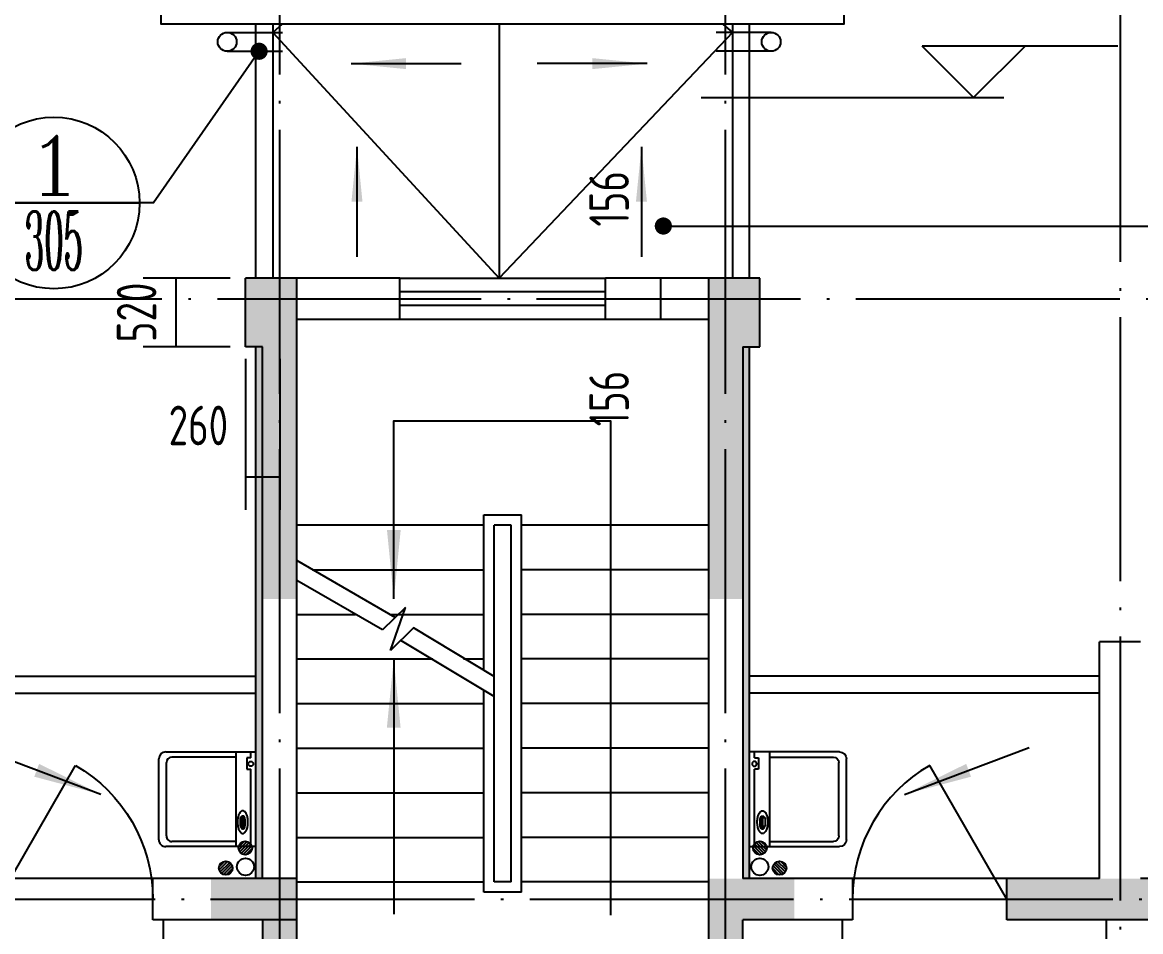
# Model space of a CAD drawing. Extents: x -726032 to 135930, y -151624 to 587044.
# Drawn here: x -658347 to -649871, y 512856 to 519746 of the extents above; entities that cross this region are included whole.
import ezdxf
from ezdxf.enums import TextEntityAlignment as Align

# ---------------------------------------------------------------- set-up
doc = ezdxf.new("R2010")
doc.units = 0
doc.header["$LTSCALE"] = 1000
doc.header["$MEASUREMENT"] = 0
doc.linetypes.add('DOTE', pattern=[2.42, 2, -0.2, 0.02, -0.2])
doc.layers.get('0').update_dxf_attribs({"linetype": 'CONTINUOUS'})
doc.layers.get('DEFPOINTS').update_dxf_attribs({"color": 1, "linetype": 'CONTINUOUS'})
for name, color, linetype in [('COLUMN', 170, 'CONTINUOUS'), ('DOTE', 8, 'DOTE'), ('GROUND', 45, 'CONTINUOUS'), ('LVTRY', 6, 'CONTINUOUS'), ('PUB_DIM', 245, 'CONTINUOUS'), ('ROOF', 4, 'CONTINUOUS'), ('STAIR', 42, 'CONTINUOUS'), ('TOTHER', 7, 'CONTINUOUS'), ('WALL', 255, 'CONTINUOUS'), ('WINDOW', 155, 'CONTINUOUS'), ('WINDOW_TEXT', 7, 'CONTINUOUS'), ('引线', 213, 'CONTINUOUS'), ('排水', 245, 'CONTINUOUS'), ('雨水管', 20, 'CONTINUOUS')]:
    doc.layers.add(name, color=color, linetype=linetype)
doc.styles.add('COMP', font='COMPLEX', dxfattribs={"bigfont": 'hztxt'})
doc.styles.add('DIM_FONT', font='isocp.shx', dxfattribs={"width": 0.8})
doc.styles.add('SIMPLEX', font='SIMPLEX.SHX')
doc.dimstyles.new('AXIS', dxfattribs={"dimtxt": 300, "dimasz": 1, "dimexe": 250, "dimexo": 300, "dimgap": 150, "dimtad": 1, "dimdec": 0, "dimzin": 0, "dimdsep": 46, "dimtxsty": 'DIM_FONT', "dimcen": 0.09, "dimse1": 1, "dimse2": 1, "dimclrt": 142, "dimadec": 0, "dimazin": 0, "dimtfac": 1, "dimtdec": 0, "dimtix": 1, "dimtmove": 2, "dimatfit": 3, "dimfxl": 1, "dimtolj": 1, "dimtzin": 0, "dimarcsym": 0})
doc.dimstyles.new('DIMN', dxfattribs={"dimtxt": 300, "dimasz": 1, "dimexe": 250, "dimexo": 300, "dimgap": 150, "dimtad": 1, "dimdec": 0, "dimzin": 0, "dimdsep": 46, "dimtxsty": 'DIM_FONT', "dimcen": 0.09, "dimclrt": 142, "dimadec": 0, "dimazin": 0, "dimtfac": 1, "dimtdec": 0, "dimtix": 1, "dimtmove": 2, "dimatfit": 3, "dimfxl": 1, "dimtolj": 1, "dimtzin": 0, "dimarcsym": 0})

# ---------------------------------------------------------------- blocks, each defined once
blk = doc.blocks.new('_DBLK')
blk.add_line((-0.5, 0), (0, -0.866))
blk.add_arc((-0.5, 0), 1, 300, 0)
at = {"layer": 'WINDOW_TEXT', "style": 'SIMPLEX', "flags": 9}
blk.add_attdef('A', text='', height=1, dxfattribs=at).set_placement((0, 1.5), align=Align.MIDDLE)
blk = doc.blocks.new('_WBLK')
for p, q in [((-0.5, 0.5), (0.5, 0.5)), ((0.5, 0.1667), (-0.5, 0.1667)), ((0.5, -0.1667), (-0.5, -0.1667)), ((-0.5, -0.5), (0.5, -0.5))]:
    blk.add_line(p, q)
at = {"layer": 'WINDOW_TEXT', "style": 'SIMPLEX', "flags": 9}
blk.add_attdef('A', text='', height=1, dxfattribs=at).set_placement((0, 1.5), align=Align.MIDDLE)
blk = doc.blocks.new('_ARROW')
blk.add_solid([(0, 0), (-1, 0.1), (-1, -0.1)])
blk = doc.blocks.new('_INDEX')
blk.add_line((-0.5, 0), (0.5, 0))
blk.add_circle((0, 0), 0.5)
at = {"style": 'COMP'}
for tag, width, p, p2 in [('1', 2.333333, (-0.17, 0.05), (0.17, 0.05)), ('-', 1.166667, (-0.17, -0.39), (0.17, -0.39))]:
    blk.add_attdef(tag, text='', height=0.34, dxfattribs=dict(at, width=width)).set_placement(p, p2, align=Align.FIT)
blk = doc.blocks.new('*D1096')
at = {"layer": 'DEFPOINTS', "color": 0, "transparency": 16777216}
for p in [(-657181.5, 517808.4), (-656471.1, 517808.4), (-656471.1, 517288.4)]:
    blk.add_point(p, dxfattribs=at)
at = {"layer": 'PUB_DIM', "color": 0, "lineweight": -2, "transparency": 16777216}
for p, q in [((-656771.1, 517808.4), (-657431.5, 517808.4)), ((-657181.5, 517809.4), (-657181.5, 517810.4)), ((-657181.5, 517288.4), (-657181.5, 517808.4)), ((-656771.1, 517288.4), (-657431.5, 517288.4)), ((-657181.5, 517287.4), (-657181.5, 517286.4))]:
    blk.add_line(p, q, dxfattribs=at)
at = {"layer": 'PUB_DIM', "color": 0, "transparency": 16777216}
for points in [[(-657181.7, 517809.4), (-657181.3, 517809.4), (-657181.5, 517808.4)], [(-657181.7, 517287.4), (-657181.3, 517287.4), (-657181.5, 517288.4)]]:
    blk.add_solid(points, dxfattribs=at)
at = {"layer": 'PUB_DIM', "color": 142, "transparency": 16777216, "insert": (-657481.5, 517548.4), "char_height": 300, "attachment_point": 5, "rotation": 90, "style": 'DIM_FONT'}
blk.add_mtext('\\A1;520', dxfattribs=at)
blk = doc.blocks.new('*D1097')
at = {"layer": 'DEFPOINTS', "color": 0, "transparency": 16777216}
for p in [(-656656.9, 517496.4), (-656396.9, 517496.4), (-656396.9, 516301.7)]:
    blk.add_point(p, dxfattribs=at)
at = {"layer": 'PUB_DIM', "color": 0, "lineweight": -2, "transparency": 16777216}
for p, q in [((-656656.9, 517196.4), (-656656.9, 516051.7)), ((-656396.9, 517196.4), (-656396.9, 516051.7)), ((-656657.9, 516301.7), (-656658.9, 516301.7)), ((-656656.9, 516301.7), (-656396.9, 516301.7)), ((-656395.9, 516301.7), (-656394.9, 516301.7))]:
    blk.add_line(p, q, dxfattribs=at)
at = {"layer": 'PUB_DIM', "color": 0, "transparency": 16777216}
for points in [[(-656657.9, 516301.8), (-656657.9, 516301.5), (-656656.9, 516301.7)], [(-656395.9, 516301.8), (-656395.9, 516301.5), (-656396.9, 516301.7)]]:
    blk.add_solid(points, dxfattribs=at)
at = {"layer": 'PUB_DIM', "color": 142, "transparency": 16777216, "insert": (-657013.2, 516691.7), "char_height": 300, "attachment_point": 5, "style": 'DIM_FONT'}
blk.add_mtext('\\A1;260', dxfattribs=at)
blk = doc.blocks.new('*D3335')
at = {"layer": 'DEFPOINTS', "color": 0, "transparency": 16777216}
for p in [(-652210, 517652.4), (-653510, 517496.4), (-652210, 517496.4)]:
    blk.add_point(p, dxfattribs=at)
at = {"layer": 'PUB_DIM', "color": 0, "lineweight": -2, "transparency": 16777216}
for p, q in [((-653510, 517653.4), (-653510, 517654.4)), ((-653510, 517652.4), (-653510, 517496.4)), ((-653510, 517495.4), (-653510, 517494.4))]:
    blk.add_line(p, q, dxfattribs=at)
at = {"layer": 'PUB_DIM', "color": 0, "transparency": 16777216}
for points in [[(-653510.1, 517653.4), (-653509.8, 517653.4), (-653510, 517652.4)], [(-653510.1, 517495.4), (-653509.8, 517495.4), (-653510, 517496.4)]]:
    blk.add_solid(points, dxfattribs=at)
at = {"layer": 'PUB_DIM', "color": 142, "transparency": 16777216, "insert": (-653900, 516895.6), "char_height": 300, "attachment_point": 5, "rotation": 90, "style": 'DIM_FONT'}
blk.add_mtext('\\A1;156', dxfattribs=at)
blk = doc.blocks.new('*D3336')
at = {"layer": 'DEFPOINTS', "color": 0, "transparency": 16777216}
for p in [(-652210, 517808.4), (-653510, 517652.4), (-652210, 517652.4)]:
    blk.add_point(p, dxfattribs=at)
at = {"layer": 'PUB_DIM', "color": 0, "lineweight": -2, "transparency": 16777216}
for p, q in [((-653510, 517809.4), (-653510, 517810.4)), ((-653510, 517808.4), (-653510, 517652.4)), ((-653510, 517651.4), (-653510, 517650.4))]:
    blk.add_line(p, q, dxfattribs=at)
at = {"layer": 'PUB_DIM', "color": 0, "transparency": 16777216}
for points in [[(-653510.1, 517809.4), (-653509.8, 517809.4), (-653510, 517808.4)], [(-653510.1, 517651.4), (-653509.8, 517651.4), (-653510, 517652.4)]]:
    blk.add_solid(points, dxfattribs=at)
at = {"layer": 'PUB_DIM', "color": 142, "transparency": 16777216, "insert": (-653900, 518409.2), "char_height": 300, "attachment_point": 5, "rotation": 90, "style": 'DIM_FONT'}
blk.add_mtext('\\A1;156', dxfattribs=at)
blk = doc.blocks.new('M_E20')
for p, q in [((345, 0), (-345, 0)), ((-302.4, -35.8), (-345, -35.8)), ((-302.4, -35), (-302.4, -65.6)), ((-302.4, -65.6), (-219.3, -65.6)), ((-219.3, -65.6), (-219.3, -35)), ((345, -35.8), (-219.3, -35.8)), ((-307.3, -144.3), (-307.3, -611)), ((123, -86.9), (123.1, -98.6)), ((133.5, -96.3), (133.5, -112.9)), ((198.1, -96.3), (133.5, -96.3)), ((133.5, -112.9), (198.1, -112.9)), ((198.1, -112.9), (198.1, -96.3)), ((214.8, -88), (214.8, -98.5)), ((307.3, -144.3), (307.3, -611)), ((267.3, -651), (-267.3, -651))]:
    blk.add_line(p, q)
blk.add_lwpolyline([(83.3, -94.4, 0.185158), (88.2, -107.2, 0.102042), (107.7, -121.5, 0.060862), (132.7, -129.5, 0.047173), (166.5, -132.7, 0.047173), (200.2, -129.5, 0.060862), (225.3, -121.5, 0.102042), (244.7, -107.2, 0.185158), (249.6, -94.4, 0.185158), (244.7, -81.7, 0.102042), (225.3, -67.3, 0.060862), (200.2, -59.3, 0.047173), (166.5, -56.1, 0.047173), (132.7, -59.3, 0.060862), (107.7, -67.3, 0.102042), (88.2, -81.7, 0.185158)], format="xyb", close=True)
for points in [[(214.8, -88, 0.259034), (212.9, -84.6, 0.076276), (201.4, -79.7, 0.036515), (187.8, -77.2, 0.026615), (169, -76.2, 0.026615), (150.1, -77.2, 0.036515), (136.6, -79.7, 0.076276), (125, -84.6, 0.259034), (123.1, -88, 0.078462), (123.3, -89.3, 0.056762)], [(214.8, -98.5, 0.259034), (212.9, -95.1, 0.076276), (201.4, -90.2, 0.036515), (187.8, -87.7, 0.026615), (169, -86.7, 0.026615), (150.1, -87.7, 0.036515), (136.6, -90.2, 0.076276), (125, -95.1, 0.259034), (123.1, -98.5, 0.259034), (125, -102, 0.056762), (133.5, -106, 0.036515)], [(198.1, -107.7, 0.008736), (201.4, -106.9, 0.076276), (212.9, -102, 0.259034), (214.8, -98.5, 0.259034)]]:
    blk.add_lwpolyline(points, format="xyb")
blk.add_circle((-258.7, -35), 17.5)
for centre, start, end in [((-267.3, -611), 180, 270), ((267.3, -611), 270, 0)]:
    blk.add_arc(centre, 40, start, end)
at = {"layer": 'TOTHER', "linetype": 'Continuous'}
for p, q in [((-345, -655.8), (-345, 0)), ((345, 0), (345, -655.8)), ((-345, -144.7), (345, -144.7)), ((295, -705.8), (-295, -705.8))]:
    blk.add_line(p, q, dxfattribs=at)
for centre, start, end in [((-295, -655.8), 180, 270), ((295, -655.8), 270, 0)]:
    blk.add_arc(centre, 50, start, end, dxfattribs=at)
at = {"width": 0.8, "flags": 9}
for tag in ['XSIZE', 'YSIZE']:
    blk.add_attdef(tag, (0, 0), '', height=0.5, dxfattribs=at)

msp = doc.modelspace()

# ---------------------------------------------------------------- hatches: boundary and pattern name
at = {"layer": 'ROOF'}
h = msp.add_hatch(dxfattribs=at)
h.set_pattern_fill('DOTS', color=256, scale=390, style=0)
h.set_pattern_definition([(0, (-669876.966, 104284.247), (12.1875, 24.375), [0, -24.375])])
h.paths.add_polyline_path([(-656578.9, 513258.4), (-656526.9, 513258.4), (-656526.9, 517288.4), (-656578.9, 517288.4)])
h = msp.add_hatch(dxfattribs=at)
h.set_pattern_fill('DOTS', color=256, scale=390, style=0)
h.set_pattern_definition([(180, (-639536.77, 104284.247), (-12.1875, 24.375), [0, -24.375])])
h.paths.add_polyline_path([(-652834.9, 513258.4), (-652886.9, 513258.4), (-652886.9, 517288.4), (-652834.9, 517288.4)])
at = {"layer": '雨水管'}
h = msp.add_hatch(dxfattribs=at)
h.set_pattern_fill('ANSI31', color=256, scale=130, style=0)
h.set_pattern_definition([(45, (-1177413.079, 855521.703), (-11.4904852, 11.4904852), [])])
h.paths.add_polyline_path([(-656709.3, 513489.9, 1), (-656605.3, 513489.9, 1)])
h = msp.add_hatch(dxfattribs=at)
h.set_pattern_fill('ANSI31', color=256, scale=130, style=0)
h.set_pattern_definition([(135, (-132000.655, 855521.703), (11.4904852, 11.4904852), [])])
h.paths.add_polyline_path([(-652808.5, 513489.9, 1), (-652704.5, 513489.9, 1)])
h = msp.add_hatch(dxfattribs=at)
h.set_pattern_fill('ANSI31', color=256, scale=130, style=0)
h.set_pattern_definition([(45, (-1177561.392, 855369.746), (-11.4904852, 11.4904852), [])])
h.paths.add_polyline_path([(-656857.6, 513338, 1), (-656753.6, 513338, 1)])
h = msp.add_hatch(dxfattribs=at)
h.set_pattern_fill('ANSI31', color=256, scale=130, style=0)
h.set_pattern_definition([(135, (-131852.343, 855369.746), (11.4904852, 11.4904852), [])])
h.paths.add_polyline_path([(-652660.1, 513338, 1), (-652556.1, 513338, 1)])

# ---------------------------------------------------------------- linework, layer by layer
at = {"layer": 'COLUMN'}
for points in [[(-656656.9, 517808.4), (-656656.9, 517288.4), (-656266.9, 517808.4), (-656526.9, 517288.4)], [(-656526.9, 517288.4), (-656526.9, 515377.4), (-656266.9, 517808.4), (-656266.9, 515377.4)], [(-652756.9, 517808.4), (-652756.9, 517288.4), (-653146.9, 517808.4), (-652886.9, 517288.4)], [(-652886.9, 515377.4), (-653146.9, 515377.4), (-652886.9, 517288.4), (-653146.9, 517808.4)], [(-656916.9, 513258.4), (-656916.9, 512946.4), (-656266.9, 513258.4), (-656526.9, 512946.4)], [(-656526.9, 512946.4), (-656526.9, 511542.4), (-656266.9, 513258.4), (-656266.9, 511542.4)], [(-653146.9, 513258.4), (-653146.9, 511542.4), (-652886.9, 512946.4), (-652886.9, 511542.4)], [(-652496.9, 513258.4), (-652496.9, 512946.4), (-653146.9, 513258.4), (-652886.9, 512946.4)], [(-650884.9, 513258.4), (-650884.9, 512946.4), (-648596.9, 513258.4), (-648596.9, 512946.4)]]:
    msp.add_solid(points, dxfattribs=at)
at = {"layer": 'DOTE'}
for p, q in [((-656396.9, 507252.4), (-656396.9, 522352)), ((-653016.9, 507252.4), (-653016.9, 522352)), ((-650026.9, 522352), (-650026.9, 491880.4)), ((-712529.2, 517652.4), (-642897.4, 517652.4)), ((-712581.2, 513102.4), (-642897.4, 513102.4))]:
    msp.add_line(p, q, dxfattribs=at)
at = {"layer": 'GROUND'}
for p, q in [((-657358.9, 513258.4), (-658528.9, 513258.4)), ((-650884.9, 513258.4), (-652054.9, 513258.4))]:
    msp.add_line(p, q, dxfattribs=at)
at = {"layer": 'LVTRY'}
for p, q in [((-657280.9, 512946.4), (-657280.9, 509722.4)), ((-652132.9, 512946.4), (-652132.9, 509722.4))]:
    msp.add_line(p, q, dxfattribs=at)
at = {"layer": 'PUB_DIM'}
for p, q in [((-650043.1, 519565.9), (-651526.5, 519565.9)), ((-651136.5, 519175.9), (-651526.5, 519565.9)), ((-650746.5, 519565.9), (-651136.5, 519175.9))]:
    msp.add_line(p, q, dxfattribs=at)
for points in [[(-655531.5, 515379.1), (-655531.5, 516726.1), (-653889.1, 516726.1), (-653889.1, 512982)], [(-655532.4, 514922.4), (-655532.4, 512987.9)]]:
    msp.add_lwpolyline(points, dxfattribs=at)
at = {"layer": 'ROOF', "ltscale": 0.5}
for p, q in [((-656578.9, 517808.4), (-656578.9, 519732.4)), ((-656448.9, 519732.4), (-656448.9, 517808.4)), ((-652964.9, 519732.4), (-652964.9, 517808.4)), ((-652834.9, 517808.4), (-652834.9, 519732.4))]:
    msp.add_line(p, q, dxfattribs=at)
at = {"layer": 'ROOF'}
for p, q in [((-656578.9, 513258.4), (-656578.9, 517288.4)), ((-652834.9, 513258.4), (-652834.9, 517288.4)), ((-659230.9, 514792.4), (-656578.9, 514792.4)), ((-650182.9, 514792.4), (-652834.9, 514792.4)), ((-659230.9, 514662.4), (-656578.9, 514662.4)), ((-650182.9, 514662.4), (-652834.9, 514662.4))]:
    msp.add_line(p, q, dxfattribs=at)
at = {"layer": 'ROOF', "ltscale": 0.5}
msp.add_lwpolyline([(-657294.2, 520252.4), (-652120.2, 520252.4), (-652120.2, 519732.4), (-657294.2, 519732.4)], close=True, dxfattribs=at)
at = {"layer": 'STAIR'}
for p, q in [((-654849.9, 516014.4), (-654563.9, 516014.4)), ((-654849.9, 514834.3), (-654849.9, 516014.4)), ((-654563.9, 513154.4), (-654563.9, 516014.4)), ((-654849.9, 515936.4), (-656266.9, 515936.4)), ((-654641.9, 515936.4), (-654771.9, 515936.4)), ((-654771.9, 513232.4), (-654771.9, 515936.4)), ((-654641.9, 513232.4), (-654641.9, 515936.4)), ((-653146.9, 515936.4), (-654563.9, 515936.4)), ((-655520.5, 515236.6), (-656266.9, 515667.5)), ((-656147.3, 515598.4), (-654849.9, 515598.4)), ((-653146.9, 515598.4), (-654563.9, 515598.4)), ((-655616.8, 515142), (-656266.9, 515517.3)), ((-655443.5, 515312.2), (-655616.8, 515142)), ((-655556.2, 514987), (-655443.5, 515312.2)), ((-656266.9, 515260.4), (-655821.8, 515260.4)), ((-655561.8, 515260.4), (-654849.9, 515260.4)), ((-653146.9, 515260.4), (-654563.9, 515260.4)), ((-655382.9, 515157.1), (-655556.2, 514987)), ((-654771.9, 514789.3), (-655382.9, 515157.1)), ((-654771.9, 514639.2), (-655479.2, 515062.6)), ((-656266.9, 514922.4), (-655236.4, 514922.4)), ((-655002.4, 514922.4), (-654849.9, 514922.4)), ((-653146.9, 514922.4), (-654563.9, 514922.4)), ((-654849.9, 513154.4), (-654849.9, 514684.2)), ((-656266.9, 514584.4), (-654849.9, 514584.4)), ((-653146.9, 514584.4), (-654563.9, 514584.4)), ((-656266.9, 514246.4), (-654849.9, 514246.4)), ((-653146.9, 514246.4), (-654563.9, 514246.4)), ((-656266.9, 513908.4), (-654849.9, 513908.4)), ((-653146.9, 513908.4), (-654563.9, 513908.4)), ((-656266.9, 513570.4), (-654849.9, 513570.4)), ((-653146.9, 513570.4), (-654563.9, 513570.4)), ((-656266.9, 513232.4), (-654849.9, 513232.4)), ((-654641.9, 513232.4), (-654771.9, 513232.4)), ((-653146.9, 513232.4), (-654563.9, 513232.4)), ((-654563.9, 513154.4), (-654849.9, 513154.4))]:
    msp.add_line(p, q, dxfattribs=at)
at = {"layer": 'WALL'}
for p, q in [((-656656.9, 517288.4), (-656656.9, 517808.4)), ((-655486.9, 517808.4), (-656656.9, 517808.4)), ((-656266.9, 511152.4), (-656266.9, 517808.4)), ((-655486.9, 517496.4), (-655486.9, 517808.4)), ((-653926.9, 517496.4), (-653926.9, 517808.4)), ((-652756.9, 517808.4), (-653926.9, 517808.4)), ((-653146.9, 517808.4), (-653146.9, 511152.4)), ((-652756.9, 517288.4), (-652756.9, 517808.4)), ((-656266.9, 517496.4), (-655486.9, 517496.4)), ((-653926.9, 517496.4), (-653146.9, 517496.4)), ((-656526.9, 517288.4), (-656656.9, 517288.4)), ((-656526.9, 513258.4), (-656526.9, 517288.4)), ((-652886.9, 517288.4), (-652756.9, 517288.4)), ((-652886.9, 517288.4), (-652886.9, 513258.4)), ((-650182.9, 513258.4), (-650182.9, 515052.4)), ((-649870.9, 515052.4), (-650182.9, 515052.4)), ((-657358.9, 512946.4), (-657358.9, 513258.4)), ((-656266.9, 513258.4), (-657358.9, 513258.4)), ((-652054.9, 513258.4), (-652886.9, 513258.4)), ((-652054.9, 513258.4), (-652054.9, 512946.4)), ((-650182.9, 513258.4), (-650884.9, 513258.4)), ((-650884.9, 512946.4), (-650884.9, 513258.4)), ((-648596.9, 513258.4), (-649870.9, 513258.4)), ((-656266.9, 512946.4), (-657358.9, 512946.4)), ((-656526.9, 512946.4), (-656526.9, 509722.4)), ((-652054.9, 512946.4), (-652886.9, 512946.4)), ((-652886.9, 509722.4), (-652886.9, 512946.4)), ((-648596.9, 512946.4), (-650884.9, 512946.4)), ((-650130.9, 512946.4), (-650130.9, 509722.4))]:
    msp.add_line(p, q, dxfattribs=at)
at = {"layer": '引线'}
for p, q in [((-653203.2, 519175.9), (-650906.7, 519175.9)), ((-653488.6, 518203), (-648996.9, 518203))]:
    msp.add_line(p, q, dxfattribs=at)
msp.add_lwpolyline([(-656552.9, 519527.3), (-657352.9, 518377.6), (-666648.2, 518377.6)], dxfattribs=at)
at = {"layer": '引线', "const_width": 64.7}
for points in [[(-656585.5, 519527.3, 1), (-656520.2, 519527.3, 1)], [(-653521.3, 518203, 1), (-653455.9, 518203, 1)]]:
    msp.add_lwpolyline(points, format="xyb", close=True, dxfattribs=at)
at = {"layer": '排水'}
for p, q in [((-656377.5, 519732.4), (-656448.9, 519670.3)), ((-654732.9, 519732.4), (-654732.9, 517808.4)), ((-653038.4, 519732.4), (-652964.9, 519670.3)), ((-656448.9, 519670.3), (-654732.9, 517808.4)), ((-652964.9, 519670.3), (-654732.9, 517808.4))]:
    msp.add_line(p, q, dxfattribs=at)
for points in [[(-655855.3, 519433.7), (-655021.7, 519433.7)], [(-653610.4, 519433.7), (-654444, 519433.7)], [(-655811.1, 518803.7), (-655811.1, 517970.1)], [(-653654.6, 518803.7), (-653654.6, 517970.1)]]:
    msp.add_lwpolyline(points, dxfattribs=at)
at = {"layer": '雨水管'}
for p, q in [((-656794.5, 519670.3), (-656376.6, 519670.3)), ((-652671.3, 519670.3), (-653089.2, 519670.3)), ((-656794.5, 519527.3), (-656376.6, 519527.3)), ((-652671.3, 519527.3), (-653089.2, 519527.3))]:
    msp.add_line(p, q, dxfattribs=at)
for points in [[(-657752, 513896), (-658697.5, 514251.2)], [(-651661.7, 513896), (-650716.2, 514251.2)]]:
    msp.add_lwpolyline(points, dxfattribs=at)
for centre, radius in [((-656794.5, 519598.8), 71.5), ((-652671.3, 519598.8), 71.5), ((-656657.3, 513489.9), 52), ((-652756.5, 513489.9), 52), ((-656805.6, 513338), 52), ((-656656.2, 513347.7), 65), ((-652757.5, 513347.7), 65), ((-652608.1, 513338), 52)]:
    msp.add_circle(centre, radius, dxfattribs=at)

# ---------------------------------------------------------------- block references
at = {"layer": 'LVTRY', "yscale": 1.039999999993597}
for p, xscale, zscale, rotation in [((-656578.9, 513859), 1.039999999993597, 1.039999999993597, 270), ((-652834.9, 513859), -1.039999999993597, 1.04, 90)]:
    msp.add_blockref('M_E20', p, dxfattribs=dict(at, xscale=xscale, zscale=zscale, rotation=rotation))
at = {"layer": 'PUB_DIM', "xscale": 520, "yscale": 520, "zscale": 520}
for p, rotation in [((-655531.5, 515379.1), 270), ((-655532.4, 514922.4), 90)]:
    msp.add_blockref('_ARROW', p, dxfattribs=dict(at, rotation=rotation))
at = {"layer": 'WINDOW', "xscale": 1560, "yscale": 312, "zscale": 1560}
msp.add_blockref('_WBLK', (-654706.9, 517652.4), dxfattribs=at)
at = {"layer": 'WINDOW', "yscale": 1170, "zscale": 1170, "rotation": 180}
for p, xscale in [((-657943.9, 513102.4), -1170), ((-651469.9, 513102.4), 1170)]:
    msp.add_blockref('_DBLK', p, dxfattribs=dict(at, xscale=xscale))
at = {"layer": '引线'}
ref = msp.add_blockref('_INDEX', (-658108.4, 518377.6), dxfattribs=dict(at, xscale=1300, yscale=1300, zscale=1300))
ref.add_attrib('1', '1', dxfattribs={"layer": '0', "height": 442, "style": 'COMP', "width": 2.333333}).set_placement((-658329.4, 518442.6), (-657887.4, 518442.6), align=Align.FIT)
ref.add_attrib('-', '305', dxfattribs={"layer": '0', "height": 442, "style": 'COMP', "width": 0.396226}).set_placement((-658329.4, 517870.6), (-657887.4, 517870.6), align=Align.FIT)
at = {"layer": '排水', "yscale": 416, "zscale": 416}
for p, xscale, rotation in [((-655855.3, 519433.7), 416, 180), ((-653610.4, 519433.7), -416, 180), ((-655811.1, 518803.7), 416, 90), ((-653654.6, 518803.7), -416, 270)]:
    msp.add_blockref('_ARROW', p, dxfattribs=dict(at, xscale=xscale, rotation=rotation))
at = {"layer": '雨水管'}
for p, xscale, yscale, zscale, rotation in [((-657752, 513896), 519.9999999999982, 519.9999999999982, 519.9999999999982, 339.4141290930005), ((-651661.7, 513896), -519.9999999999982, 520, 520, 20.58587090699948)]:
    msp.add_blockref('_ARROW', p, dxfattribs=dict(at, xscale=xscale, yscale=yscale, zscale=zscale, rotation=rotation))

# ---------------------------------------------------------------- dimensions: what is measured, and where the dimension line sits
at = {"layer": 'PUB_DIM'}
for base, p1, p2, picture, middle in [((-653510, 517652.4), (-652210, 517808.4), (-652210, 517652.4), '*D3336', (-653900, 518409.2)), ((-653510, 517496.4), (-652210, 517652.4), (-652210, 517496.4), '*D3335', (-653900, 516895.6))]:
    dim = msp.add_linear_dim(base=base, p1=p1, p2=p2, angle=270, dimstyle='AXIS', dxfattribs=at)
    dim.commit()
    dim.dimension.update_dxf_attribs({"geometry": picture, "text_midpoint": middle, "dimtype": 161})
dim = msp.add_linear_dim(base=(-657181.5, 517808.4), p1=(-656471.1, 517288.4), p2=(-656471.1, 517808.4), angle=270, dimstyle='DIMN', dxfattribs=at)
dim.commit()
dim.dimension.update_dxf_attribs({"geometry": '*D1096', "text_midpoint": (-657481.5, 517548.4)})
dim = msp.add_linear_dim(base=(-656396.9, 516301.7), p1=(-656656.9, 517496.4), p2=(-656396.9, 517496.4), dimstyle='DIMN', dxfattribs=at)
dim.commit()
dim.dimension.update_dxf_attribs({"geometry": '*D1097', "text_midpoint": (-657013.2, 516691.7), "dimtype": 160})

doc.saveas('drawing.dxf')
